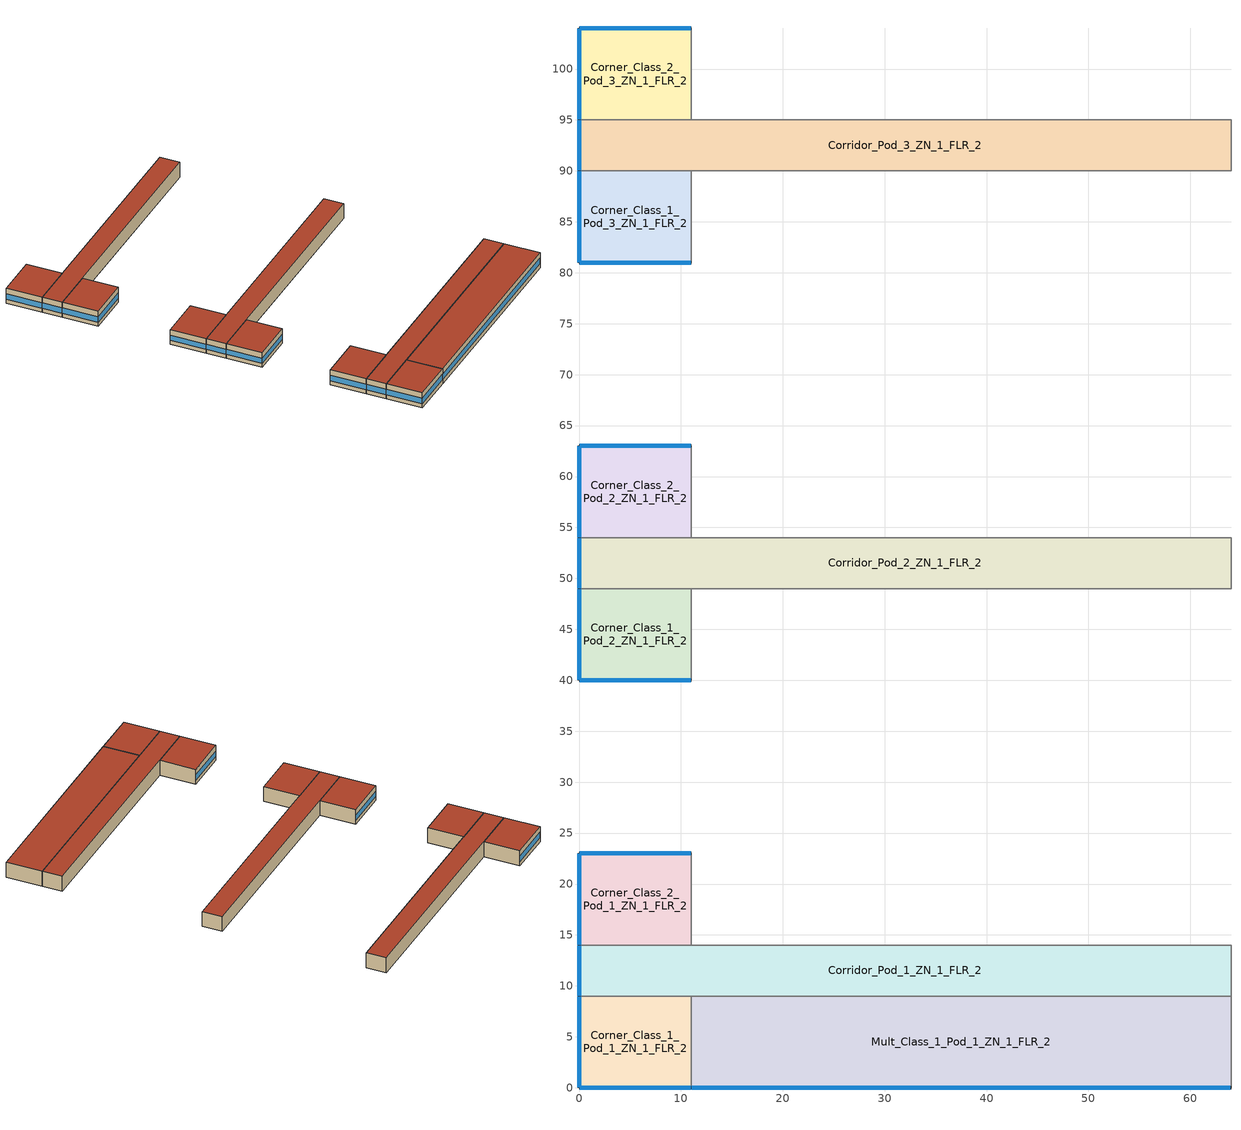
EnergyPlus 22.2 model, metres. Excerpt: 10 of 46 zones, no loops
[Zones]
Corner_Class_1_Pod_1_ZN_1_FLR_2
 floor to Corner_Class_1_Pod_1_ZN_1_FLR_1 (INT-FLOOR-TOPSIDE): 0,9 11,9 11,0 0,0 z4
 wall outside (Steel Frame Non-res Ext Wall): 0,9 0,0 11,0 z4:8
 wall to Mult_Class_1_Pod_1_ZN_1_FLR_2 (int-walls): 11,0 11,9 z4:8
 wall to Corridor_Pod_1_ZN_1_FLR_2 (int-walls): 11,9 0,9 z4:8
 window (Window Non-res Fixed): 0.05,0 10.95,0 z5.1:6.51; 0,8.95 0,0.05 z5.1:6.52
 roof outside (IEAD Non-res Roof): 0,0 11,0 11,9 0,9 z8
Corner_Class_1_Pod_2_ZN_1_FLR_2
 floor to Corner_Class_1_Pod_2_ZN_1_FLR_1 (INT-FLOOR-TOPSIDE): 0,49 11,49 11,40 0,40 z4
 wall outside (Steel Frame Non-res Ext Wall): 0,49 0,40 11,40 z4:8
 wall to Mult_Class_1_Pod_2_ZN_1_FLR_2 (int-walls): 11,40 11,49 z4:8
 wall to Corridor_Pod_2_ZN_1_FLR_2 (int-walls): 11,49 0,49 z4:8
 window (Window Non-res Fixed): 0.05,40 10.95,40 z5.1:6.51; 0,48.95 0,40.05 z5.1:6.52
 roof outside (IEAD Non-res Roof): 0,40 11,40 11,49 0,49 z8
Corner_Class_1_Pod_3_ZN_1_FLR_2
 floor to Corner_Class_1_Pod_3_ZN_1_FLR_1 (INT-FLOOR-TOPSIDE): 0,90 11,90 11,81 0,81 z4
 wall outside (Steel Frame Non-res Ext Wall): 0,90 0,81 11,81 z4:8
 wall to Mult_Class_1_Pod_3_ZN_1_FLR_2 (int-walls): 11,81 11,90 z4:8
 wall to Corridor_Pod_3_ZN_1_FLR_2 (int-walls): 11,90 0,90 z4:8
 window (Window Non-res Fixed): 0.05,81 10.95,81 z5.1:6.51; 0,89.95 0,81.05 z5.1:6.52
 roof outside (IEAD Non-res Roof): 0,81 11,81 11,90 0,90 z8
Corner_Class_2_Pod_1_ZN_1_FLR_2
 floor to Corner_Class_2_Pod_1_ZN_1_FLR_1 (INT-FLOOR-TOPSIDE): 0,23 11,23 11,14 0,14 z4
 wall outside (Steel Frame Non-res Ext Wall): 11,23 0,23 0,14 z4:8
 wall to Corridor_Pod_1_ZN_1_FLR_2 (int-walls): 0,14 11,14 z4:8
 wall to Mult_Class_2_Pod_1_ZN_1_FLR_2 (int-walls): 11,14 11,23 z4:8
 window (Window Non-res Fixed): 10.95,23 0.05,23 z5.1:6.51; 0,22.95 0,14.05 z5.1:6.52
 roof outside (IEAD Non-res Roof): 0,14 11,14 11,23 0,23 z8
Corner_Class_2_Pod_2_ZN_1_FLR_2
 floor to Corner_Class_2_Pod_2_ZN_1_FLR_1 (INT-FLOOR-TOPSIDE): 0,63 11,63 11,54 0,54 z4
 wall outside (Steel Frame Non-res Ext Wall): 11,63 0,63 0,54 z4:8
 wall to Corridor_Pod_2_ZN_1_FLR_2 (int-walls): 0,54 11,54 z4:8
 wall to Mult_Class_2_Pod_2_ZN_1_FLR_2 (int-walls): 11,54 11,63 z4:8
 window (Window Non-res Fixed): 10.95,63 0.05,63 z5.1:6.51; 0,62.95 0,54.05 z5.1:6.52
 roof outside (IEAD Non-res Roof): 0,54 11,54 11,63 0,63 z8
Corner_Class_2_Pod_3_ZN_1_FLR_2
 floor to Corner_Class_2_Pod_3_ZN_1_FLR_1 (INT-FLOOR-TOPSIDE): 0,104 11,104 11,95 0,95 z4
 wall outside (Steel Frame Non-res Ext Wall): 11,104 0,104 0,95 z4:8
 wall to Corridor_Pod_3_ZN_1_FLR_2 (int-walls): 0,95 11,95 z4:8
 wall to Mult_Class_2_Pod_3_ZN_1_FLR_2 (int-walls): 11,95 11,104 z4:8
 window (Window Non-res Fixed): 10.95,104 0.05,104 z5.1:6.51; 0,103.95 0,95.05 z5.1:6.52
 roof outside (IEAD Non-res Roof): 0,95 11,95 11,104 0,104 z8
Corridor_Pod_1_ZN_1_FLR_2
 floor to Corridor_Pod_1_ZN_1_FLR_1 (INT-FLOOR-TOPSIDE): 0,14 64,14 64,9 0,9 z4
 wall outside (Steel Frame Non-res Ext Wall): 0,14 0,9 z4:8
 wall to Mult_Class_1_Pod_1_ZN_1_FLR_2 (int-walls): 11,9 64,9 z4:8
 wall to Lobby_ZN_1_FLR_2 (int-walls): 64,9 64,14 z4:8
 wall to Mult_Class_2_Pod_1_ZN_1_FLR_2 (int-walls): 64,14 11,14 z4:8
 window (Window Non-res Fixed): 0,13.95 0,9.05 z5.1:6.53
 roof outside (IEAD Non-res Roof): 0,9 64,9 64,14 0,14 z8
Corridor_Pod_2_ZN_1_FLR_2
 floor to Corridor_Pod_2_ZN_1_FLR_1 (INT-FLOOR-TOPSIDE): 0,54 64,54 64,49 0,49 z4
 wall outside (Steel Frame Non-res Ext Wall): 0,54 0,49 z4:8
 wall to Mult_Class_1_Pod_2_ZN_1_FLR_2 (int-walls): 11,49 64,49 z4:8
 wall to Main_Corridor_ZN_1_FLR_2 (int-walls): 64,49 64,54 z4:8
 wall to Mult_Class_2_Pod_2_ZN_1_FLR_2 (int-walls): 64,54 11,54 z4:8
 window (Window Non-res Fixed): 0,53.95 0,49.05 z5.1:6.53
 roof outside (IEAD Non-res Roof): 0,49 64,49 64,54 0,54 z8
Corridor_Pod_3_ZN_1_FLR_2
 floor to Corridor_Pod_3_ZN_1_FLR_1 (INT-FLOOR-TOPSIDE): 0,95 64,95 64,90 0,90 z4
 wall outside (Steel Frame Non-res Ext Wall): 0,95 0,90 z4:8
 wall to Mult_Class_1_Pod_3_ZN_1_FLR_2 (int-walls): 11,90 64,90 z4:8
 wall to Bathrooms_ZN_1_FLR_2 (int-walls): 64,90 64,95 z4:8
 wall to Mult_Class_2_Pod_3_ZN_1_FLR_2 (int-walls): 64,95 11,95 z4:8
 window (Window Non-res Fixed): 0,94.95 0,90.05 z5.1:6.53
 roof outside (IEAD Non-res Roof): 0,90 64,90 64,95 0,95 z8
Mult_Class_1_Pod_1_ZN_1_FLR_2
 floor to Mult_Class_1_Pod_1_ZN_1_FLR_1 (INT-FLOOR-TOPSIDE): 11,9 64,9 64,0 11,0 z4
 wall outside (Steel Frame Non-res Ext Wall): 11,0 64,0 z4:8
 wall to Lobby_ZN_1_FLR_2 (int-walls): 64,0 64,9 z4:8
 window (Window Non-res Fixed): 11.05,0 63.95,0 z5.1:6.5
 roof outside (IEAD Non-res Roof): 11,0 64,0 64,9 11,9 z8
[Building]
Ref Bldg Secondary School New2004_v1.3_5.0: North Axis {deg}=0; Terrain=City; Loads Convergence Tolerance Value {W}=0.04; Temperature Convergence Tolerance Value {deltaC}=0.2; Solar Distribution=FullInteriorAndExterior; Maximum Number of Warmup Days=25; Minimum Number of Warmup Days=6
[Site:Location]
USA NV-LAS VEGAS: Latitude {deg}=36.07; Longitude {deg}=-115.17; Time Zone {hr}=-8; Elevation {m}=664
[SizingPeriod:DesignDay] Day of Month=21; Humidity Condition Type=Wetbulb; Barometric Pressure {Pa}=93598; Rain Indicator=No; Snow Indicator=No; Daylight Saving Time Indicator=No; Solar Model Indicator=ASHRAEClearSky
Name | Month | Day Type | Maximum Dry-Bulb Temperature {C} | Daily Dry-Bulb Temperature Range {deltaC} | Wetbulb or DewPoint at Maximum Dry-Bulb {C} | Wind Speed {m/s} | Wind Direction {deg} | Sky Clearness
LAS_VEGAS Ann Htg 99.6% Condns DB | 1 | WinterDesignDay | -1.7 | 0 | -1.7 | 3.1 | 240 | 0
LAS_VEGAS Ann Clg .4% Condns WB=>MDB | 7 | SummerDesignDay | 34.7 | 13.6 | 21.9 | 5.3 | 230 | 1
[Site:WaterMainsTemperature]
Calculation Method=CORRELATION; Annual Average Outdoor Air Temperature {C}=19.48; Maximum Difference In Monthly Average Outdoor Air Temperatures {deltaC}=25.6
[Site:GroundTemperature:BuildingSurface]
18.89, 18.889, 18.895, 20.344, 20.899, 20.929, 20.753, 20.826, 21.013, 20.868, 19.246, 18.923
[Construction]
Steel Frame Non-res Ext Wall: Wood Siding, Steel Frame NonRes Wall Insulation, 1/2IN Gypsum
IEAD Non-res Roof: Roof Membrane, IEAD NonRes Roof Insulation, Metal Decking
int-walls: 1/2IN Gypsum, 1/2IN Gypsum
INT-FLOOR-TOPSIDE: MAT-CC05 4 HW CONCRETE, CP02 CARPET PAD
Window Non-res Fixed: NonRes Fixed Assembly Window
InteriorFurnishings: Std Wood 6inch
[Material] Thermal Absorptance=0.9
Name | Roughness | Thickness {m} | Conductivity {W/m-K} | Density {kg/m3} | Specific Heat {J/kg-K} | Solar Absorptance | Visible Absorptance
Steel Frame NonRes Wall Insulation | MediumRough | 0.0539159 | 0.049 | 265 | 836.8 | 0.7 | 0.7
IEAD NonRes Roof Insulation | MediumRough | 0.124663 | 0.049 | 265 | 836.8 | 0.7 | 0.7
Std Wood 6inch | MediumSmooth | 0.15 | 0.12 | 540 | 1210 | 0.7 | 0.7
Wood Siding | MediumSmooth | 0.01 | 0.11 | 544.62 | 1210 | 0.78 | 0.78
1/2IN Gypsum | Smooth | 0.0127 | 0.16 | 784.9 | 830 | 0.92 | 0.92
Roof Membrane | VeryRough | 0.0095 | 0.16 | 1121.29 | 1460 | 0.7 | 0.7
Metal Decking | MediumSmooth | 0.0015 | 45.006 | 7680 | 418.4 | 0.7 | 0.3
MAT-CC05 4 HW CONCRETE | Rough | 0.1016 | 1.311 | 2240 | 836.8 | 0.7 | 0.7
[WindowMaterial:SimpleGlazingSystem]
NonRes Fixed Assembly Window: U-Factor {W/m2-K}=3.23646; Solar Heat Gain Coefficient=0.25
[Material:NoMass]
CP02 CARPET PAD: Roughness=VeryRough; Thermal Resistance {m2-K/W}=0.2165; Thermal Absorptance=0.9; Solar Absorptance=0.7; Visible Absorptance=0.8
[Zone] Type=1; Multiplier=1; Floor Area {m2}=autocalculate; Part of Total Floor Area=Yes
Corner_Class_1_Pod_1_ZN_1_FLR_2; Corner_Class_1_Pod_2_ZN_1_FLR_2; Corner_Class_1_Pod_3_ZN_1_FLR_2; Corner_Class_2_Pod_1_ZN_1_FLR_2; Corner_Class_2_Pod_2_ZN_1_FLR_2; Corner_Class_2_Pod_3_ZN_1_FLR_2; Corridor_Pod_1_ZN_1_FLR_2; Corridor_Pod_2_ZN_1_FLR_2; Corridor_Pod_3_ZN_1_FLR_2; Mult_Class_1_Pod_1_ZN_1_FLR_2
[People] Number of People Schedule=BLDG_OCC_SCH; Number of People Calculation Method=Area/Person; Fraction Radiant=0.3; Sensible Heat Fraction=AUTOCALCULATE; Activity Level Schedule=ACTIVITY_SCH; Enable ASHRAE 55 Comfort Warnings=No; Mean Radiant Temperature Calculation Type=ZoneAveraged; Work Efficiency Schedule=WORK_EFF_SCH; Clothing Insulation Calculation Method=ClothingInsulationSchedule; Clothing Insulation Schedule=CLOTHING_SCH; Air Velocity Schedule=AIR_VELO_SCH; Thermal Comfort Model 1 Type=FANGER
Name | Zone or ZoneList or Space or SpaceList | Floor Area per Person {m2/person}
Corner_Class_1_Pod_1_ZN_1_FLR_2 People | Corner_Class_1_Pod_1_ZN_1_FLR_2 | 4
Corner_Class_1_Pod_2_ZN_1_FLR_2 People | Corner_Class_1_Pod_2_ZN_1_FLR_2 | 4
Corner_Class_1_Pod_3_ZN_1_FLR_2 People | Corner_Class_1_Pod_3_ZN_1_FLR_2 | 4
Corner_Class_2_Pod_1_ZN_1_FLR_2 People | Corner_Class_2_Pod_1_ZN_1_FLR_2 | 4
Corner_Class_2_Pod_2_ZN_1_FLR_2 People | Corner_Class_2_Pod_2_ZN_1_FLR_2 | 4
Corner_Class_2_Pod_3_ZN_1_FLR_2 People | Corner_Class_2_Pod_3_ZN_1_FLR_2 | 4
Corridor_Pod_1_ZN_1_FLR_2 People | Corridor_Pod_1_ZN_1_FLR_2 | 10
Corridor_Pod_2_ZN_1_FLR_2 People | Corridor_Pod_2_ZN_1_FLR_2 | 10
Corridor_Pod_3_ZN_1_FLR_2 People | Corridor_Pod_3_ZN_1_FLR_2 | 10
Mult_Class_1_Pod_1_ZN_1_FLR_2 People | Mult_Class_1_Pod_1_ZN_1_FLR_2 | 4
[Lights] Schedule=BLDG_LIGHT_SCH; Design Level Calculation Method=Watts/Area; Return Air Fraction=0; Fraction Radiant=0.37; Fraction Visible=0.2; Fraction Replaceable=1; Return Air Fraction Calculated from Plenum Temperature=No
Name | Zone or ZoneList or Space or SpaceList | Watts per Zone Floor Area {W/m2}
Corner_Class_1_Pod_1_ZN_1_FLR_2_Lights | Corner_Class_1_Pod_1_ZN_1_FLR_2 | 15.06
Corner_Class_1_Pod_2_ZN_1_FLR_2_Lights | Corner_Class_1_Pod_2_ZN_1_FLR_2 | 15.06
Corner_Class_1_Pod_3_ZN_1_FLR_2_Lights | Corner_Class_1_Pod_3_ZN_1_FLR_2 | 15.06
Corner_Class_2_Pod_1_ZN_1_FLR_2_Lights | Corner_Class_2_Pod_1_ZN_1_FLR_2 | 15.06
Corner_Class_2_Pod_2_ZN_1_FLR_2_Lights | Corner_Class_2_Pod_2_ZN_1_FLR_2 | 15.06
Corner_Class_2_Pod_3_ZN_1_FLR_2_Lights | Corner_Class_2_Pod_3_ZN_1_FLR_2 | 15.06
Corridor_Pod_1_ZN_1_FLR_2_Lights | Corridor_Pod_1_ZN_1_FLR_2 | 5.38
Corridor_Pod_2_ZN_1_FLR_2_Lights | Corridor_Pod_2_ZN_1_FLR_2 | 5.38
Corridor_Pod_3_ZN_1_FLR_2_Lights | Corridor_Pod_3_ZN_1_FLR_2 | 5.38
Mult_Class_1_Pod_1_ZN_1_FLR_2_Lights | Mult_Class_1_Pod_1_ZN_1_FLR_2 | 15.06
[ElectricEquipment] Schedule=BLDG_EQUIP_SCH; Design Level Calculation Method=Watts/Area; Fraction Latent=0; Fraction Radiant=0.5; Fraction Lost=0
Name | Zone or ZoneList or Space or SpaceList | Watts per Zone Floor Area {W/m2}
Corner_Class_1_Pod_1_ZN_1_FLR_2_PlugMisc_Equip | Corner_Class_1_Pod_1_ZN_1_FLR_2 | 10
Corner_Class_1_Pod_2_ZN_1_FLR_2_PlugMisc_Equip | Corner_Class_1_Pod_2_ZN_1_FLR_2 | 10
Corner_Class_1_Pod_3_ZN_1_FLR_2_PlugMisc_Equip | Corner_Class_1_Pod_3_ZN_1_FLR_2 | 10
Corner_Class_2_Pod_1_ZN_1_FLR_2_PlugMisc_Equip | Corner_Class_2_Pod_1_ZN_1_FLR_2 | 10
Corner_Class_2_Pod_2_ZN_1_FLR_2_PlugMisc_Equip | Corner_Class_2_Pod_2_ZN_1_FLR_2 | 10
Corner_Class_2_Pod_3_ZN_1_FLR_2_PlugMisc_Equip | Corner_Class_2_Pod_3_ZN_1_FLR_2 | 10
Corridor_Pod_1_ZN_1_FLR_2_PlugMisc_Equip | Corridor_Pod_1_ZN_1_FLR_2 | 4
Corridor_Pod_2_ZN_1_FLR_2_PlugMisc_Equip | Corridor_Pod_2_ZN_1_FLR_2 | 4
Corridor_Pod_3_ZN_1_FLR_2_PlugMisc_Equip | Corridor_Pod_3_ZN_1_FLR_2 | 4
Mult_Class_1_Pod_1_ZN_1_FLR_2_PlugMisc_Equip | Mult_Class_1_Pod_1_ZN_1_FLR_2 | 10
[Exterior:Lights]
Exterior Facade Lighting: Schedule=ALWAYS_ON; Design Level {W}=17927; Control Option=AstronomicalClock
[ZoneInfiltration:DesignFlowRate] Schedule=INFIL_SCH; Design Flow Rate Calculation Method=Flow/ExteriorWallArea; Flow Rate per Exterior Surface Area {m3/s-m2}=0.000302; Constant Term Coefficient=1; Temperature Term Coefficient=0; Velocity Term Coefficient=0; Velocity Squared Term Coefficient=0
Name | Zone or ZoneList or Space or SpaceList
Corner_Class_1_Pod_1_ZN_1_FLR_2_Infiltration | Corner_Class_1_Pod_1_ZN_1_FLR_2
Corner_Class_1_Pod_2_ZN_1_FLR_2_Infiltration | Corner_Class_1_Pod_2_ZN_1_FLR_2
Corner_Class_1_Pod_3_ZN_1_FLR_2_Infiltration | Corner_Class_1_Pod_3_ZN_1_FLR_2
Corner_Class_2_Pod_1_ZN_1_FLR_2_Infiltration | Corner_Class_2_Pod_1_ZN_1_FLR_2
Corner_Class_2_Pod_2_ZN_1_FLR_2_Infiltration | Corner_Class_2_Pod_2_ZN_1_FLR_2
Corner_Class_2_Pod_3_ZN_1_FLR_2_Infiltration | Corner_Class_2_Pod_3_ZN_1_FLR_2
Corridor_Pod_1_ZN_1_FLR_2_Infiltration | Corridor_Pod_1_ZN_1_FLR_2
Corridor_Pod_2_ZN_1_FLR_2_Infiltration | Corridor_Pod_2_ZN_1_FLR_2
Corridor_Pod_3_ZN_1_FLR_2_Infiltration | Corridor_Pod_3_ZN_1_FLR_2
Mult_Class_1_Pod_1_ZN_1_FLR_2_Infiltration | Mult_Class_1_Pod_1_ZN_1_FLR_2
[InternalMass] Construction=InteriorFurnishings
Name | Zone or ZoneList | Surface Area {m2}
Corner_Class_1_Pod_1_ZN_1_FLR_2 Internal Mass | Corner_Class_1_Pod_1_ZN_1_FLR_2 | 198
Corner_Class_1_Pod_2_ZN_1_FLR_2 Internal Mass | Corner_Class_1_Pod_2_ZN_1_FLR_2 | 198
Corner_Class_1_Pod_3_ZN_1_FLR_2 Internal Mass | Corner_Class_1_Pod_3_ZN_1_FLR_2 | 198
Corner_Class_2_Pod_1_ZN_1_FLR_2 Internal Mass | Corner_Class_2_Pod_1_ZN_1_FLR_2 | 198
Corner_Class_2_Pod_2_ZN_1_FLR_2 Internal Mass | Corner_Class_2_Pod_2_ZN_1_FLR_2 | 198
Corner_Class_2_Pod_3_ZN_1_FLR_2 Internal Mass | Corner_Class_2_Pod_3_ZN_1_FLR_2 | 198
Corridor_Pod_1_ZN_1_FLR_2 Internal Mass | Corridor_Pod_1_ZN_1_FLR_2 | 640
Corridor_Pod_2_ZN_1_FLR_2 Internal Mass | Corridor_Pod_2_ZN_1_FLR_2 | 640
Corridor_Pod_3_ZN_1_FLR_2 Internal Mass | Corridor_Pod_3_ZN_1_FLR_2 | 640
Mult_Class_1_Pod_1_ZN_1_FLR_2 Internal Mass | Mult_Class_1_Pod_1_ZN_1_FLR_2 | 954
[Schedule:Compact]
ALWAYS_ON: Through: 12/31, For: AllDays, Until: 24:00, 1
BLDG_EQUIP_SCH: Through: 6/30, For: Weekdays SummerDesignDay, Until: 08:00, 0.35, Until: 17:00, 0.95, Until: 24:00, 0.35, For: AllOtherDays, Until: 24:00, 0.35, Through: 9/1, For: Weekdays SummerDesignDay, Until: 08:00, 0.25, Until: 17:00, 0.5, Until: 24:00, 0.25, For: AllOtherDays, Until: 24:00, 0.25, Through: 12/31, For: Weekdays SummerDesignDay, Until: 08:00, 0.35, Until: 17:00, 0.95, Until: 24:00, 0.35, For: AllOtherDays, Until: 24:00, 0.35
BLDG_LIGHT_SCH: Through: 6/30, For: Weekdays SummerDesignDay, Until: 07:00, 0.1773, Until: 21:00, 0.9, Until: 24:00, 0.1773, For: AllOtherDays, Until: 24:00, 0.1773, Through: 9/1, For: Weekdays SummerDesignDay, Until: 08:00, 0.1773, Until: 20:00, 0.5, Until: 24:00, 0.1773, For: AllOtherDays, Until: 24:00, 0.1773, Through: 12/31, For: Weekdays SummerDesignDay, Until: 07:00, 0.1773, Until: 21:00, 0.9, Until: 24:00, 0.1773, For: AllOtherDays, Until: 24:00, 0.1773
BLDG_OCC_SCH: Through: 6/30, For: Weekdays SummerDesignDay, Until: 08:00, 0, Until: 16:00, 0.7, Until: 21:00, 0.15, Until: 24:00, 0, For: AllOtherDays, Until: 24:00, 0, Through: 9/1, For: Weekdays SummerDesignDay, Until: 08:00, 0, Until: 21:00, 0.15, Until: 24:00, 0, For: AllOtherDays, Until: 24:00, 0, Through: 12/31, For: Weekdays SummerDesignDay, Until: 08:00, 0, Until: 16:00, 0.7, Until: 21:00, 0.15, Until: 24:00, 0, For: AllOtherDays, Until: 24:00, 0
INFIL_SCH: Through: 12/31, For: AllDays, Until: 07:00, 1, Until: 21:00, 0.5, Until: 24:00, 1
ACTIVITY_SCH: Through: 12/31, For: AllDays, Until: 24:00, 120
AIR_VELO_SCH: Through: 12/31, For: AllDays, Until: 24:00, 0.2
CLOTHING_SCH: Through: 04/30, For: AllDays, Until: 24:00, 1.1, Through: 09/30, For: AllDays, Until: 24:00, 0.6, Through: 12/31, For: AllDays, Until: 24:00, 1.1
WORK_EFF_SCH: Through: 12/31, For: AllDays, Until: 24:00, 0
